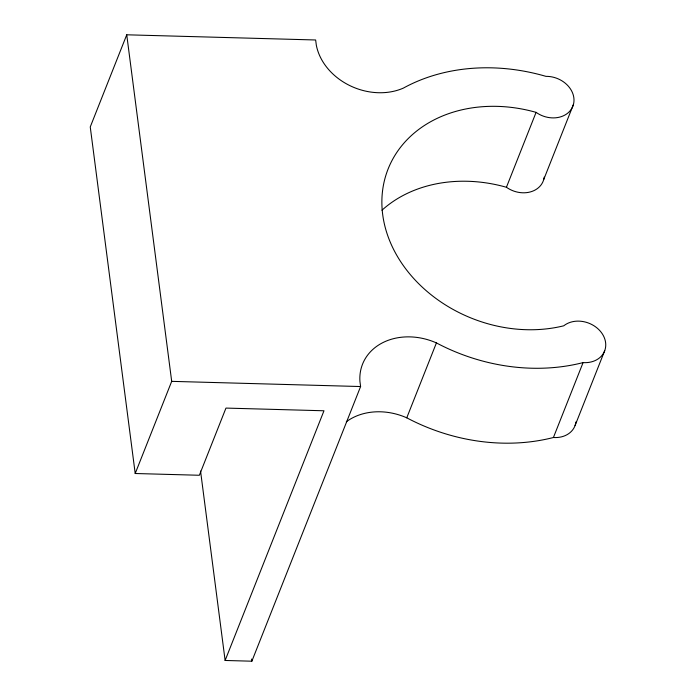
<?xml version="1.0" encoding="UTF-8"?>
<svg xmlns="http://www.w3.org/2000/svg" width="696" height="696" viewBox="0 0 696 696"><rect width="100%" height="100%" fill="white"/><g stroke="black" fill="none" stroke-linecap="round" stroke-linejoin="round"><path stroke-width="1.04" d="M126.742 34.8L90.254 126.95L135.207 473.506L199.369 475.264L225.965 408.082L323.979 410.779L225.121 660.469L251.856 661.2L360.598 386.541L359.928 381.382A57.968 47.015 21.6 0 1 436.418 342.91A179.046 145.22 21.6 0 0 583.083 362.599A24.76 20.08 21.6 0 0 603.397 335.716A24.76 20.08 21.6 0 0 563.769 325.798A133.136 107.984 21.6 0 1 382.678 214.49A133.136 107.984 21.6 0 1 536.085 112.361A24.76 20.08 21.6 0 0 573.408 104.557A24.76 20.08 21.6 0 0 545.951 76.36A179.046 145.22 21.6 0 0 403.367 88.105A57.968 47.015 21.6 0 1 316.315 45.144L315.645 39.985L126.742 34.8L171.695 381.356L135.207 473.506M346.321 421.776A57.968 47.015 21.6 0 1 406.76 417.817L436.418 342.91M381.939 210.253A133.136 107.984 21.6 0 1 506.427 187.268L536.085 112.361M543.75 179.464L573.408 104.557M406.76 417.817A179.046 145.22 21.6 0 0 553.424 437.506L583.083 362.599M575.07 425.543L604.728 350.636M171.695 381.356L360.598 386.541M251.578 659.051L251.856 661.2M200.552 471.044L225.121 660.469M575.957 421.915A24.76 20.08 21.6 0 1 553.424 437.506M544.211 177.106A24.76 20.08 21.6 0 1 506.427 187.268"/></g></svg>
